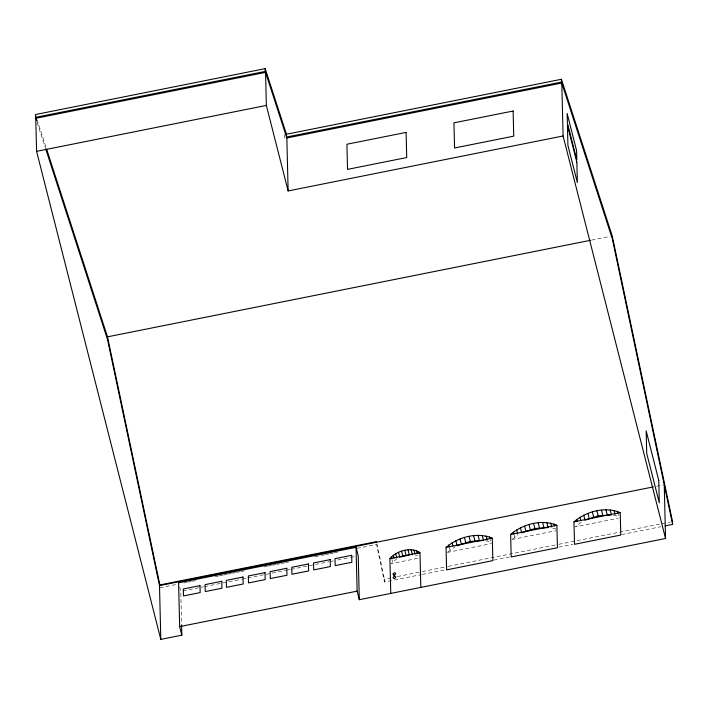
<?xml version="1.0" encoding="UTF-8"?>
<svg xmlns="http://www.w3.org/2000/svg" width="708" height="708" viewBox="0 0 708 708"><rect width="100%" height="100%" fill="white"/><g stroke="black" fill="none" stroke-linecap="round" stroke-linejoin="round"><path stroke-width="0.53" stroke-dasharray="3.54 2.66" d="M396.958 558.683L391.188 563.648L419.101 558.063M448.014 551.824L455.235 546.788M512.592 538.921L517.929 534.894M581.25 522.239L575.241 526.858L618.261 518.256M591.658 240.065L610.075 236.392M656.652 486.246L663.148 484.953M159.946 587.746L177.274 584.286M183.77 582.985L187.018 582.33M188.098 582.118L191.346 581.472M192.434 581.25L195.682 580.604M215.179 576.701L218.427 576.055M219.507 575.843L222.754 575.188M223.843 574.976L227.091 574.321M228.171 574.108L231.419 573.453M232.507 573.241L235.755 572.595M236.835 572.374L240.083 571.728M241.171 571.506L244.419 570.86M263.916 566.966L267.164 566.312M268.244 566.099L271.491 565.444M272.58 565.232L275.828 564.586M276.908 564.365L280.156 563.718M281.244 563.497L284.492 562.851M285.572 562.63L288.82 561.984M314.812 556.789L320.228 555.709M321.308 555.488L324.565 554.842M325.645 554.621L328.893 553.975M329.972 553.753L333.229 553.107M334.309 552.895L337.557 552.24M357.053 548.346L376.55 544.452L384.462 581.967L421.295 574.604M182.929 590.932L203.488 586.817M204.577 586.605L241.366 579.25M242.446 579.038L246.773 578.17M247.862 577.949L285.731 570.383M286.811 570.17L290.059 569.515M291.138 569.303L329.016 561.727M330.096 561.515L333.344 560.869M337.672 560.001L349.575 557.621M350.655 557.408L354.991 556.541M447.332 552.426L491.432 543.602M511.911 539.514L556.01 530.699M384.462 581.967L384.4 579.162L389.816 578.073M397.392 576.56L421.225 571.798M422.313 571.577L447.226 566.604M448.306 566.382L557.709 544.514M558.798 544.302L670.361 522M422.375 574.392L445.128 569.843M493.874 560.099L510.114 556.851M558.86 547.107L572.94 544.293M621.686 534.549L660.688 526.752M613.385 515.176L618.686 516.336L618.173 514.327M485.476 540.744L490.777 541.903L490.263 539.894M415.286 555.019L417.773 555.585M552.824 528.31L555.355 528.991L554.851 526.991M37.099 119.794L46.285 148.105M37.135 122.502L45.303 147.68M514.114 535.133L514.628 537.133M449.536 548.036L450.049 550.045M392.064 559.904L392.577 561.904M179.682 587.082L180.77 591.366L181.593 625.314M376.93 543.788L384.4 579.162M284.377 134.653L284.749 138.405"/><path stroke-width="1.06" d="M376.098 542.328L376.479 541.638L159.875 584.941L107.501 336.849L46.622 149.158M390.763 593.41L389.913 558.639C396.79 550.674 410.782 546.62 419.968 552.629L420.817 587.401M446.058 547.417C458.28 536.947 477.059 531.823 492.308 538.168L492.856 560.621L446.606 569.869L446.058 547.417L492.308 538.168M510.636 534.505C522.858 524.044 541.647 518.911 556.886 525.256L557.435 547.718L511.185 556.957L510.636 534.505L556.886 525.256M573.967 521.849C586.189 511.38 604.968 506.255 620.208 512.601L620.766 535.062L574.515 544.302L573.967 521.849L620.208 512.601M457.961 545.417L470.298 541.434L483.555 540.487L482.281 535.478M546.859 522.566L548.134 527.575L534.885 528.522L521.707 532.859L520.433 527.849M610.181 509.91L611.464 514.92L598.207 515.866L585.038 520.203L583.764 515.194M400.808 556.957L409.321 554.93L408.047 549.921M286.457 134.237L561.417 79.278L561.488 82.084L286.528 137.042L286.457 134.237L265.181 68.623L35.4 114.554L36.453 120.404M35.471 117.36L265.243 71.428L265.181 68.623M36.586 151.353L266.358 105.421L265.553 72.375L35.772 118.307L36.586 151.353L160.804 639.377L181.841 635.173L181.593 625.314M563.09 135.98L288.129 190.939L286.837 137.989L561.798 83.031L563.09 135.98L665.547 538.487L359.301 599.703L357.124 591.145L356.053 547.337L178.593 582.808L179.664 626.615L181.841 635.173M107.501 336.849L590.578 240.286M160.804 639.377L159.495 585.622L653.404 486.9M389.913 558.639L419.968 552.629M665.016 525.885L672.6 524.371L672.529 521.566L612.234 235.959L561.417 79.278M179.664 626.615L357.124 591.145M561.488 82.084L612.305 238.764L672.6 524.371M265.243 71.428L286.837 137.989M45.639 148.724L107.572 339.654L159.495 585.622M617.411 511.326L617.916 513.327M614.031 510.424L615.057 514.424M605.968 509.813L607.243 514.822M601.508 510.132L602.791 515.141M596.933 510.857L598.207 515.866M592.357 511.964L593.64 516.973M587.932 513.424L589.206 518.433M579.976 517.229L580.737 520.23M576.675 519.468L577.188 521.469M554.081 523.982L554.594 525.982M550.709 523.079L551.727 527.088M542.647 522.477L543.921 527.487M538.186 522.787L539.461 527.796M533.602 523.513L534.885 528.522M529.035 524.619L530.31 529.628M524.601 526.079L525.876 531.089M516.645 529.885L517.672 533.894M513.353 532.124L513.866 534.124M489.502 536.894L490.016 538.894M486.13 535.983L487.148 539.992M478.068 535.381L479.343 540.39M473.608 535.699L474.882 540.708M469.023 536.425L470.298 541.434M464.457 537.531L465.731 542.54M460.023 538.992L461.297 544.001M455.855 540.762L457.129 545.771M452.067 542.797L452.837 545.797M448.775 545.036L449.279 547.036M418.517 551.461L419.021 553.461M416.499 550.576L417.269 553.576M414.012 550.01L415.03 554.019M411.153 549.789L412.437 554.798M404.817 550.408L406.091 555.417M401.586 551.213L402.861 556.222M398.507 552.32L399.781 557.329M395.684 553.674L396.71 557.683M393.25 555.222L394.02 558.223M391.303 556.895L391.807 558.904M266.358 105.421L288.129 190.939M356.053 547.337L358.23 555.886L359.301 599.703M664.237 484.732L665.547 538.487M394.099 575.17L394.135 576.693L393.17 577.224L393.188 578.029L394.48 578.586L395.737 577.524L395.71 576.719L394.728 576.569L394.675 574.551L395.648 574.011L395.63 573.206L394.338 572.657L393.082 573.71L393.099 574.524L394.099 575.17M406.091 132.414L346.92 144.237L347.531 169.38L406.711 157.548L406.091 132.414M513.123 111.023L453.943 122.847L454.563 147.981L513.734 136.157L513.123 111.023M199.992 585.64L183.319 588.976L183.487 595.932L200.16 592.596L199.992 585.64M221.763 581.286L205.081 584.622L205.258 591.578L221.931 588.242L221.763 581.286M242.986 577.047L226.312 580.374L226.48 587.339L243.163 584.003L242.986 577.047M265.022 572.639L248.34 575.976L248.517 582.932L265.19 579.595L265.022 572.639M286.802 568.285L270.129 571.621L270.297 578.578L286.97 575.241L286.802 568.285M308.44 563.957L291.767 567.294L291.935 574.25L308.617 570.922L308.44 563.957M330.202 559.612L313.529 562.94L313.697 569.905L330.379 566.568L330.202 559.612M351.672 555.32L334.999 558.656L335.167 565.612L351.849 562.276L351.672 555.32M576.577 150.556L567.135 113.448L567.356 122.829L576.808 159.937L576.577 150.556M658.759 480.396L646.156 430.871L646.705 453.324L659.307 502.848L658.759 480.396M576.861 162.318L567.418 125.21L567.913 145.423L577.356 182.522L576.861 162.318"/></g></svg>
